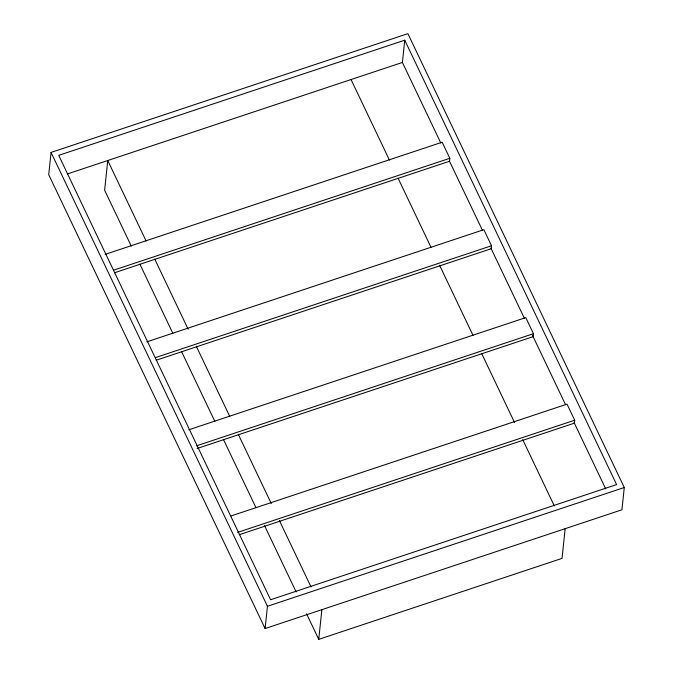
<?xml version="1.0" encoding="UTF-8"?>
<svg xmlns="http://www.w3.org/2000/svg" width="673" height="673" viewBox="0 0 673 673"><rect width="100%" height="100%" fill="white"/><g stroke="black" fill="none" stroke-linecap="round" stroke-linejoin="round"><path stroke-width="1.01" d="M51.064 152.418L48.725 174.686L265.103 628.548L621.936 509.781L624.275 487.513L407.897 33.65L51.064 152.418L267.442 606.28L265.103 628.548M565.16 528.675L562.039 558.371L318.75 639.35L321.871 609.654M440.807 142.996L402.404 62.446L404.742 40.178L58.728 155.345L270.596 599.752L616.611 484.585L404.742 40.178M105.114 254.394L442.161 142.213L449.825 158.29L449.514 161.259L114.46 272.775M146.815 341.859L483.853 229.678L491.517 245.754L491.206 248.724L156.161 360.24M188.734 429.795L525.781 317.614L533.445 333.69L533.134 336.66L197.088 448.504M230.982 515.981L567.028 404.128L574.692 420.204L574.38 423.174L239.327 534.69M67.359 173.962L402.404 62.446M113.779 270.134L449.825 158.29M155.471 357.599L491.517 245.754M196.398 445.871L533.445 333.69M237.645 532.385L574.692 420.204M267.442 606.28L624.275 487.513M449.387 160.998L482.364 230.166M490.945 248.169L524.376 318.287M532.503 335.347L565.48 404.515M574.069 422.518L605.692 488.85M351.045 79.54L389.44 160.081M398.021 178.084L430.998 247.26M439.578 265.263L473.01 335.381M481.59 353.384L514.567 422.551M522.702 439.612L554.325 505.936M146.15 241.06L107.747 160.519L104.626 190.215L131.277 246.125M154.731 259.063L188.154 329.181M196.289 346.242L229.72 416.36M238.301 434.363L271.278 503.53M279.404 520.582L311.027 586.915M139.866 264.127L172.843 333.295M181.424 351.298L214.847 421.416M223.436 439.419L255.959 507.644M264.539 525.647L296.162 591.971M306.551 613.768L318.75 639.35"/></g></svg>
